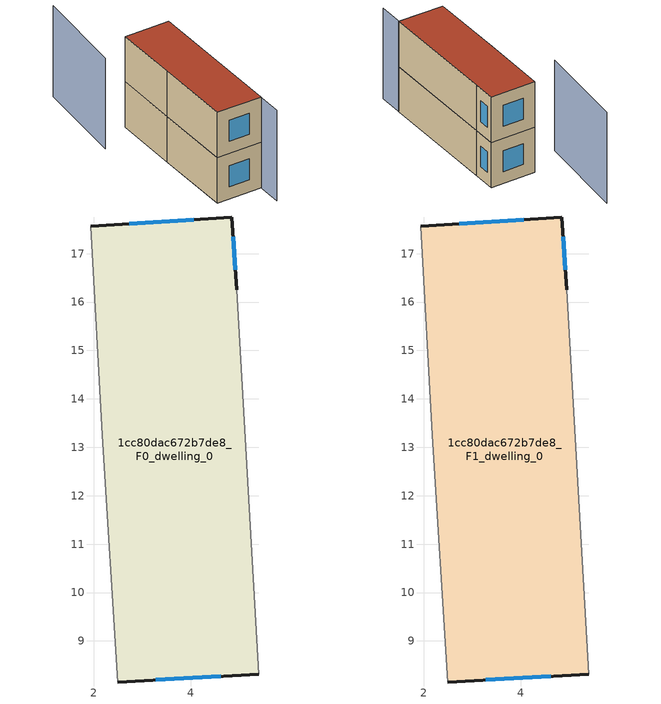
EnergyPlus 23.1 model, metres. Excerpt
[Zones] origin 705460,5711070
1cc80dac672b7de8_F0_dwelling_0
 floor ground (EU_floor_Construction): 4.85,17.76 4.95,16.26 5.4,8.31 2.5,8.15 2.18,13.25 1.94,17.56 z0
 wall outside (EU_wall_Construction): 4.95,16.26 4.85,17.76 1.94,17.56 / 2.5,8.15 5.4,8.31 z0:3
 wall adiabatic (EU_wall_Construction): 5.4,8.31 4.95,16.26 / 1.94,17.56 2.18,13.25 2.5,8.15 z0:3
 window (EU_Window_Construction): 4.07,17.7 2.73,17.61 / 4.92,16.66 4.88,17.35 / 3.28,8.2 4.62,8.27 z0.81:2.19
1cc80dac672b7de8_F1_dwelling_0
 floor to 1cc80dac672b7de8_F0_dwelling_0 (EU_floor_Construction): 4.85,17.76 4.95,16.26 5.4,8.31 2.5,8.15 2.18,13.25 1.94,17.56 z3
 wall outside (EU_wall_Construction): 4.95,16.26 4.85,17.76 1.94,17.56 / 2.5,8.15 5.4,8.31 z3:6
 wall adiabatic (EU_wall_Construction): 5.4,8.31 4.95,16.26 / 1.94,17.56 2.18,13.25 2.5,8.15 z3:6
 window (EU_Window_Construction): 4.07,17.7 2.73,17.61 / 4.92,16.66 4.88,17.35 / 3.28,8.2 4.62,8.27 z3.81:5.19
 roof outside (EU_roof_Construction): 5.4,8.31 4.95,16.26 4.85,17.76 1.94,17.56 2.18,13.25 2.5,8.15 z6
shading: 5.49,6.71 4.94,16.31 / 2.09,17.57 2.5,8.15 / 0.04,22.32 -0.14,16.17 z0:6
[Building]
EU S2 Campaign: North Axis=0; Terrain=City; Solar Distribution=FullExterior
[Site:Location]
London: Latitude=51.5; Longitude=-0.5; Time Zone=0; Elevation=25
[SizingPeriod:WeatherFileDays]
AnnualSizingPeriod: Begin Month=1; Begin Day of Month=1; End Month=12; End Day of Month=31; Day of Week for Start Day=Monday; Use Weather File Daylight Saving Period=No; Use Weather File Rain and Snow Indicators=No
[MATERIAL]
EU_InternalMass_Material: Roughness=MediumRough; Thickness=0.1; Conductivity=1; Density=1800; Specific Heat=900; Thermal Absorptance=0.9; Solar Absorptance=0.7; Visible Absorptance=0.7
[MATERIAL:NOMASS] Roughness=MediumRough; Thermal Absorptance=0.9; Solar Absorptance=0.7; Visible Absorptance=0.7
Name | Thermal Resistance
EU_wall_NoMass | 0.555556
EU_roof_NoMass | 0.510204
EU_floor_NoMass | 1.68919
[WINDOWMATERIAL:SIMPLEGLAZINGSYSTEM]
EU_Window_SimpleGlazing: UFactor=3.96; Solar Heat Gain Coefficient=0.85; Visible Transmittance=0.85
[CONSTRUCTION]
EU_wall_Construction: EU_wall_NoMass
EU_roof_Construction: EU_roof_NoMass
EU_floor_Construction: EU_floor_NoMass
EU_Window_Construction: EU_Window_SimpleGlazing
EU_InternalMass_Construction: EU_InternalMass_Material
[ZONE] Type=1; Multiplier=1; Ceiling Height=autocalculate; Floor Area=autocalculate; Part of Total Floor Area=Yes
Name | Volume
1cc80dac672b7de8_F0_dwelling_0 | 82.8889
1cc80dac672b7de8_F1_dwelling_0 | 82.8875
[INTERNALMASS] Construction=EU_InternalMass_Construction; Surface Area=27.6294
Name | Zone or ZoneList
1cc80dac672b7de8_F0_dwelling_0_EU_InternalMass | 1cc80dac672b7de8_F0_dwelling_0
1cc80dac672b7de8_F1_dwelling_0_EU_InternalMass | 1cc80dac672b7de8_F1_dwelling_0
[OTHEREQUIPMENT] Fuel Type=Electricity; Design Level Calculation Method=Watts/Area; Power per Zone Floor Area=1; Fraction Latent=0; Fraction Radiant=0; Fraction Lost=0; Carbon Dioxide Generation Rate=0; EndUse Subcategory=EU_Step8_InternalGains
Name | Zone or ZoneList or Space or SpaceList | Schedule
EU_Step8_InternalGain_1cc80dac672b7de8_F0_dwelling_0_f000 | 1cc80dac672b7de8_F0_dwelling_0 | EU_Step8_GainSchedule_1cc80dac672b7de8_F0_dwelling_0_f000
EU_Step8_InternalGain_1cc80dac672b7de8_F1_dwelling_0_f000 | 1cc80dac672b7de8_F1_dwelling_0 | EU_Step8_GainSchedule_1cc80dac672b7de8_F1_dwelling_0_f000
[ZONEVENTILATION:DESIGNFLOWRATE] Schedule=EU_AlwaysOn; Design Flow Rate Calculation Method=AirChanges/Hour; Air Changes per Hour=0.48; Ventilation Type=Natural; Fan Pressure Rise=0; Fan Total Efficiency=1; Constant Term Coefficient=1; Temperature Term Coefficient=0; Velocity Term Coefficient=0; Velocity Squared Term Coefficient=0; Minimum Indoor Temperature=-100; Maximum Indoor Temperature=100; Delta Temperature=-100; Minimum Outdoor Temperature=-100; Maximum Outdoor Temperature=100; Maximum Wind Speed=40
Name | Zone or ZoneList or Space or SpaceList
EU_ConstantAir_1cc80dac672b7de8_F0_dwelling_0 | 1cc80dac672b7de8_F0_dwelling_0
EU_ConstantAir_1cc80dac672b7de8_F1_dwelling_0 | 1cc80dac672b7de8_F1_dwelling_0
[HVACTEMPLATE:THERMOSTAT] Constant Heating Setpoint=20; Constant Cooling Setpoint=50
EU_HeatOnly_1cc80dac672b7de8_F0_dwelling_0; EU_HeatOnly_1cc80dac672b7de8_F1_dwelling_0
[HVACTEMPLATE:ZONE:IDEALLOADSAIRSYSTEM] System Availability Schedule=EU_AlwaysOn; Maximum Heating Supply Air Temperature=50; Minimum Cooling Supply Air Temperature=13; Maximum Heating Supply Air Humidity Ratio=0.0156; Minimum Cooling Supply Air Humidity Ratio=0.0077; Heating Limit=NoLimit; Cooling Limit=NoLimit; Heating Availability Schedule=EU_AlwaysOn; Cooling Availability Schedule=EU_CoolingOff; Dehumidification Control Type=ConstantSensibleHeatRatio; Cooling Sensible Heat Ratio=0.7; Dehumidification Setpoint=60; Humidification Control Type=None; Humidification Setpoint=30; Outdoor Air Method=None; Outdoor Air Flow Rate per Person=0.00944; Outdoor Air Flow Rate per Zone Floor Area=0; Outdoor Air Flow Rate per Zone=0; Demand Controlled Ventilation Type=None; Outdoor Air Economizer Type=NoEconomizer; Heat Recovery Type=None; Sensible Heat Recovery Effectiveness=0.7; Latent Heat Recovery Effectiveness=0.65
Name | Template Thermostat
1cc80dac672b7de8_F0_dwelling_0 | EU_HeatOnly_1cc80dac672b7de8_F0_dwelling_0
1cc80dac672b7de8_F1_dwelling_0 | EU_HeatOnly_1cc80dac672b7de8_F1_dwelling_0
[SIZING:ZONE] Zone Cooling Design Supply Air Temperature Input Method=SupplyAirTemperature; Zone Cooling Design Supply Air Temperature=13; Zone Heating Design Supply Air Temperature Input Method=SupplyAirTemperature; Zone Heating Design Supply Air Temperature=50; Zone Cooling Design Supply Air Humidity Ratio=0.008; Zone Heating Design Supply Air Humidity Ratio=0.008; Cooling Design Air Flow Method=DesignDay; Cooling Design Air Flow Rate=0; Cooling Minimum Air Flow per Zone Floor Area=0.000762; Cooling Minimum Air Flow=0; Cooling Minimum Air Flow Fraction=0.2; Heating Design Air Flow Method=DesignDay; Heating Design Air Flow Rate=0; Heating Maximum Air Flow per Zone Floor Area=0.002032; Heating Maximum Air Flow=0.141576; Heating Maximum Air Flow Fraction=0.3; Account for Dedicated Outdoor Air System=No; Dedicated Outdoor Air System Control Strategy=NeutralSupplyAir; Dedicated Outdoor Air Low Setpoint Temperature for Design=autosize; Dedicated Outdoor Air High Setpoint Temperature for Design=autosize; Zone Load Sizing Method=Sensible Load Only No Latent Load; Zone Latent Cooling Design Supply Air Humidity Ratio Input Method=HumidityRatioDifference; Zone Cooling Design Supply Air Humidity Ratio Difference=0.005; Zone Latent Heating Design Supply Air Humidity Ratio Input Method=HumidityRatioDifference; Zone Humidification Design Supply Air Humidity Ratio Difference=0.005
1cc80dac672b7de8_F0_dwelling_0; 1cc80dac672b7de8_F1_dwelling_0
[SCHEDULE:CONSTANT]
Name | Hourly Value
EU_AlwaysOn | 1
EU_CoolingOff | 0
[SCHEDULE:FILE] Column Number=1; Rows to Skip at Top=0; Number of Hours of Data=8760; Column Separator=Comma; Interpolate to Timestep=No; Minutes per Item=60; Adjust Schedule for Daylight Savings=Yes
Name | File
EU_Step8_GainSchedule_1cc80dac672b7de8_F0_dwelling_0_f000 | ../../schedules/1cc80dac672b7de8/1cc80dac672b7de8_F0_dwelling_0_f000_gain.csv
EU_Step8_GainSchedule_1cc80dac672b7de8_F1_dwelling_0_f000 | ../../schedules/1cc80dac672b7de8/1cc80dac672b7de8_F1_dwelling_0_f000_gain.csv
